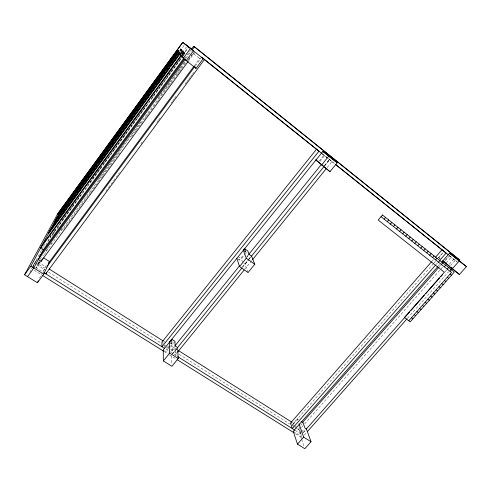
<?xml version="1.0" encoding="UTF-8"?>
<svg xmlns="http://www.w3.org/2000/svg" width="491" height="491" viewBox="0 0 491 491"><rect width="100%" height="100%" fill="white"/><g stroke="black" fill="none" stroke-linecap="round" stroke-linejoin="round"><path stroke-width="0.37" stroke-dasharray="2.46 1.84" d="M46.59 265.729L44.767 268.196L42.926 272.063L44.773 269.547M39.55 278.225L41.704 273.72M44.491 254.694L47.559 248.606M57.459 228.996L61.559 220.876M38.998 262.587L36.285 267.896L40.747 261.826M36.125 263.164L37.801 264.219L39.888 260.15M40.231 259.469L41.974 256.075M52.402 235.723L56.232 228.266M48.093 241.406L51.776 234.317M45.829 245.027L51.162 234.784M29.865 272.186L31.866 268.399M32.16 267.847L44.62 244.254M36.205 260.825L33.425 266.104L43.171 272.217M36.721 260.12L34.407 263.274L31.59 268.602L33.541 269.823M179.81 50.708L180.713 49.468L179.577 48.13L183.462 51.659L181.658 54.133M179.89 50.8L180.792 49.566L185.076 54.022M180.019 51.052L184.223 45.301M180.197 51.309L181.437 49.616L182.677 51.039L180.927 53.427M180.823 52.058L182.179 50.205M181.173 52.316L182.063 51.064L184.99 53.396L50.076 237.589M181.013 53.537L182.769 51.138L184.174 52.752L182.308 55.305M186.42 47.062L181.805 53.372L183.536 55.63M181.75 54.237L183.554 51.764L180.713 49.468M182.161 54.636L183.517 52.782M182.695 54.998L188.121 47.584M92.781 177.871L94.137 176.017M182.836 55.121L188.274 47.701M62.148 220.195L63.505 218.342M63.959 217.722L68.482 211.547M68.936 210.927L70.293 209.074M70.747 208.454L72.103 206.601M72.558 205.987L77.081 199.806M77.535 199.186L78.891 197.333M79.346 196.719L80.702 194.866M89.755 182.505L94.278 176.33M94.732 175.71L96.089 173.857M96.543 173.237L97.899 171.384M98.353 170.77L99.71 168.916M100.164 168.296L102.877 164.589M103.331 163.969L104.687 162.116M105.142 161.502L106.498 159.649M106.952 159.029L108.308 157.175M108.763 156.555L111.475 152.848M111.93 152.235L113.286 150.381M113.74 149.761L115.097 147.908M115.551 147.288L116.907 145.434M117.355 144.82L121.885 138.64M122.339 138.02L123.695 136.167M124.143 135.553L125.506 133.699M125.954 133.079L130.483 126.899M130.931 126.285L132.294 124.432M132.742 123.812L134.104 121.958M134.552 121.338L139.082 115.164M139.53 114.544L140.892 112.691M141.34 112.071L142.703 110.217M143.151 109.603L144.507 107.75M144.962 107.13L147.681 103.423M151.75 97.862L153.106 96.009M153.56 95.389L156.279 91.682M156.727 91.068L158.084 89.215M158.538 88.595L159.894 86.741M160.348 86.121L161.705 84.268M162.159 83.648L166.682 77.474M167.136 76.854L168.493 75M168.947 74.38L170.303 72.527M170.758 71.913L175.281 65.733M175.735 65.113L177.091 63.259M177.546 62.645L178.902 60.792M179.356 60.172L180.713 58.319M53.568 232.249L52.568 234.182L51.727 233.636M54.593 230.85L182.333 56.465M184.665 58.503L190.711 50.266M32.326 267.601L34.388 264.784M185.972 58.319L191.447 50.868M50.45 244.493L51.807 242.646M60.859 230.316L62.222 228.468M97.991 179.774L136.025 127.998M136.48 127.384L141.457 120.602M158.212 97.795L163.644 90.399M164.098 89.785L165.455 87.932M165.909 87.318L167.265 85.471M167.719 84.851L169.076 83.004M169.53 82.39L174.06 76.222M174.514 75.608L175.87 73.76M176.324 73.141L177.681 71.293M178.135 70.673L179.491 68.826M179.945 68.212L182.658 64.511M183.112 63.898L184.475 62.044M46.001 251.613L185.346 61.995M37.801 264.219L39.943 261.298M63.523 229.229L90.326 192.779M90.78 192.159L100.772 178.571M101.226 177.951L102.588 176.097M103.042 175.477L113.034 161.889M113.489 161.269L119.847 152.621M131.656 136.559L133.933 133.472M134.387 132.852L135.749 130.999M136.203 130.379L144.379 119.264M144.833 118.644L146.195 116.79M146.649 116.171L148.012 114.317M148.466 113.703L156.641 102.582M157.095 101.962L158.458 100.109M158.912 99.495L167.087 88.374M167.541 87.754L168.904 85.9M169.358 85.287L170.721 83.433M171.175 82.813L177.533 74.166M177.988 73.546L179.35 71.692M179.804 71.072L181.167 69.219M181.621 68.605L186.617 61.811M188.434 59.337L193.908 51.893M39.992 261.691L38.237 264.078L44.767 268.196M188.47 59.773L193.178 53.378L200.316 59.116L199.641 58.552M188.354 61.185L195.16 51.929M194.203 65.917L200.125 57.895M195.357 65.812L201.028 58.159M105.86 191.183L119.522 172.722M140.929 143.795L142.298 141.948M156.875 122.259L158.243 120.412M158.697 119.798L160.066 117.95M170.997 103.184L172.366 101.336M172.82 100.716L174.182 98.875M174.643 98.255L176.005 96.414M185.119 84.102L186.482 82.255M186.936 81.641L188.305 79.794M188.759 79.18L190.127 77.332M190.582 76.719L191.95 74.871M192.404 74.258L193.773 72.41M168.732 347.769L166.965 349.966L166.903 347.241M238.092 259.266L239.332 260.138L243.511 254.946M319.279 160.895L323.919 155.131L321.341 153.088M170.61 346.658L174.452 341.889M242.615 262.452L241.369 258.861L245.027 254.32M245.482 253.755L246.396 252.62M319.985 161.312L324.545 155.659L326.644 157.323M176.6 348.776L172.752 353.532L172.574 348.794L174.495 346.407M246.629 257.057L248.072 255.271M170.721 351.501L174.262 347.112M246.795 257.278L248.188 255.553M176.674 353.299L175.226 355.085L175.011 350.328L176.453 348.536M242.523 266.834L248.311 259.678M248.79 259.082L250.238 257.29M324.502 165.455L329.326 159.489M242.499 267.3L247.789 260.758M248.268 260.162L250.674 257.186M324.747 165.602L329.553 159.655M172.476 353.95L176.692 348.739M248.047 272.542L245.077 264.183L248.79 259.592M249.256 259.015L250.649 257.296M324.496 165.989L330.062 159.102M244.678 269.35L251.914 260.42M327.153 167.548L331.977 161.594L328.51 158.82M431.927 261.31L433.436 259.579M293.09 425.801L292.605 424.359L297.337 418.958L298.596 419.756M439.801 258.456L438.666 257.511L443.035 252.515M433.467 263.563L292.636 424.433L290.5 423.089M433.97 262.986L435.486 261.255M438.512 257.8L444.067 251.453M436.026 264.581L437.536 262.857M438.095 266.275L439.611 264.551M439.58 266.515L440.593 265.361M445.65 259.604L448.179 256.725M300.633 425.237L302.051 423.623M445.141 260.782L449.504 255.811M295.453 433.694L301.953 437.763L299.264 429.944L300.142 428.944M301.529 427.373L304.058 424.5M304.561 423.923L442.637 266.981M446.172 262.955L451.229 257.204L448.835 255.289M449.333 264.25L453.77 259.211M301.167 432.491L300.21 433.578L298.27 427.925M301.646 431.945L304.046 429.226M303.131 432.669L305.66 429.797M445.018 271.811L446.54 270.093M450.597 265.496L455.544 259.88M301.419 438.69L300.443 435.83L301.437 434.701M303.438 432.436L305.433 430.171M304.254 435.161L306.28 432.866M407.585 318.18L448.614 271.732M165.983 349.285L169.886 351.734M170.537 352.139L177.681 356.626M295.109 430.38L301.149 434.105M164.528 350.715L168.352 353.109M293.274 431.344L300.443 435.83M34.186 270.228L41.987 275.107M164.172 351.556L168.72 354.404M169.37 354.809L175.87 358.872M292.605 424.359L293.863 425.151M294.496 425.544L296.38 426.734M162.558 342.479L163.791 343.258M167.953 345.879L170.131 347.254M172.574 348.794L175.011 350.328M34.407 263.274L36.352 264.502M37.003 264.907L44.791 269.811M48.689 272.26L160.993 342.933M164.24 344.977L166.185 346.198M166.836 346.609L170.082 348.653M170.733 349.058L176.576 352.734M179.172 354.367L289.53 423.813M292.127 425.452L294.072 426.673M294.723 427.084L296.668 428.312M297.319 428.717L299.264 429.944M38.145 262.053L47.21 267.773M163.755 341.319L165.7 342.546M170.88 345.817L176.705 349.494M292.605 422.634L295.195 424.267M42.686 255.338L43.803 256.05M43.423 245.432L44.503 246.12M53.359 232.108L54.611 232.924M243.849 263.317L245.077 264.183M238.129 256.572L241.369 258.861M438.666 257.511L440.317 258.818M179.866 51.978L182.093 53.752M181.811 54.305L183.303 55.655L181.529 54.249M449.191 255.572L457.225 261.985L448.762 255.203M182.075 51.082L185.009 53.421L183.554 51.764M322.685 154.143L327.472 157.979M328.068 158.458L334.647 163.73M322.409 153.947L334.567 163.699M193.178 53.378L193.742 53.863M181.799 54.163L183.143 55.968M297.337 418.958L297.822 420.351M298.921 426.624L301.364 433.688M301.664 439.408L304.107 446.565M238.847 258.714L239.332 260.138M171.568 355.846L171.844 364.027M164.43 345.658L164.448 346.996"/><path stroke-width="0.74" d="M44.086 272.72L45.786 273.782L46.375 272.505M322.09 153.665L182.738 42.294L57.87 213.524L24.55 274.764L37.402 282.73L43.742 274.162L49.603 261.648L43.662 257.879M37.402 282.73L38.323 280.803M42.447 258.745L41.195 261.224L38.335 259.414M43.46 249.569L33.873 267.976L27.533 276.611M55.526 221.195L55.765 220.747M51.107 229.524L55.876 220.6M57.392 217.759L61.725 209.663M24.55 274.764L30.896 266.11L62.234 207.773M57.355 214.469L182.855 42.379M60.982 210.105L177.625 50.199M60.737 211.013L177.767 50.61M61.357 210.351L177.994 50.493M54.697 222.018L68.703 202.844M69.605 201.605L74.123 195.424M75.025 194.184L96.702 164.503M97.605 163.264L102.122 157.077M103.024 155.843L119.288 133.577M120.191 132.343L124.708 126.156M125.61 124.923L141.868 102.656M142.771 101.422L147.288 95.236M148.19 93.996L164.454 71.735M165.357 70.495L169.874 64.315M170.776 63.075L178.902 51.942M54.759 222.128L178.982 52.04M179.473 53.212L50.223 230.07L48.646 233.01L179.767 53.636L179.473 53.212L180.467 54.004M63.4 212.885L65.205 210.412M68.814 205.471L70.624 203.004M74.233 198.063L76.94 194.356M79.652 190.649L81.003 188.796M84.618 183.855L86.422 181.388M91.387 174.593L93.198 172.12M96.807 167.179L98.611 164.712M102.226 159.771L104.933 156.064M107.646 152.357L108.996 150.504M113.059 144.943L114.415 143.096M119.381 136.302L121.191 133.828M124.8 128.888L126.604 126.42M130.219 121.473L132.926 117.772M141.052 106.651L142.408 104.798M147.374 98.004L149.178 95.536M152.793 90.596L154.597 88.122M158.212 83.182L160.919 79.481M170.402 66.506L171.758 64.652M174.465 60.952L177.171 57.244M48.468 233.82L169.892 67.752M170.745 66.537L180.271 53.55M180.94 55.342L42.343 244.739L40.526 248.115L181.283 55.839L180.94 55.342L182.014 56.195M201.733 57.202L203.36 58.447L196.007 68.384L183.284 58.294L190.643 48.253M184.002 57.993L43.269 249.87L41.078 248.464M39.372 256.505L184.328 58.963M191.576 49.088L193.657 46.252L194.461 46.755L459.263 259.678L458.453 260.598M37.967 259.917L185.518 58.938M192.331 49.659L194.461 46.755M40.827 261.728L187.9 61.805M48.284 263.434L193.749 66.531M47.504 265.852L194.902 66.426M45.786 273.782L204.526 59.436M169.266 342.209L171.666 339.22L174.931 341.294L175.152 346.014L177.625 347.579L178.215 358.51L171.924 366.261L163.356 360.946L163.251 349.917L322.869 151.437L337.194 162.779L329.97 171.678L315.866 159.9L329.97 171.678M243.155 250.318L244.53 248.612L247.771 250.919L249.121 254.399L251.576 256.149L254.78 264.244L248.047 272.542L239.547 266.588L236.852 258.395M174.98 345.811L239.418 265.993M248.55 254.669L321.169 164.724M163.356 360.946L169.653 353.146L169.346 342.344L171.838 343.915L171.666 339.22M239.547 266.588L246.292 258.235L243.358 250.306L245.831 252.061L244.53 248.612M321.574 165.007L328.81 156.046M177.564 347.585L242.014 267.89M251.153 256.59L323.784 166.787M177.638 352.108L244.193 269.946M252.392 259.825L326.19 168.738M384.158 219.158L385.582 217.47M387.276 221.625L388.7 219.943M390.382 224.086L391.8 222.411M393.469 226.535L394.893 224.86M396.55 228.972L397.974 227.302M399.619 231.402L401.043 229.739M402.675 233.82L404.099 232.163M405.726 236.232L407.143 234.581M408.757 238.638L410.175 236.987M411.777 241.032L413.195 239.387M414.791 243.413L416.208 241.775M417.792 245.788L419.204 244.156M420.781 248.158L422.192 246.525M423.758 250.514L425.169 248.888M426.722 252.865L428.134 251.239M429.68 255.203L431.086 253.583M432.62 257.536L434.032 255.921M431.423 261.887L290.5 423.089L292.286 428.545L435.517 265.158M435.449 257.278L441.992 249.796L446.11 253.074L439.555 260.555M435.554 259.856L436.965 258.248M438.475 262.169L439.887 260.568M294.447 429.901L437.585 266.852M441.63 262.243L449.572 253.203L466.45 266.613L459.416 274.53L442.63 260.819M294.471 429.981L293.274 431.344L297.466 444.134L304.837 448.706L311.03 441.74L306.427 429.042L305.003 428.14L302.996 422.548L301.106 421.352M302.462 422.591L439.077 267.092M441.391 264.477L444.134 261.329M444.287 266.773L445.693 265.177M447.178 269.062L448.584 267.466M306.169 429.22L409.549 312.031M411.065 310.306L424.242 295.367M425.765 293.643L427.79 291.347M428.803 290.199L439.445 278.133M440.967 276.408L442.489 274.684M448.565 267.791L449.584 266.644M307.292 431.718L407.082 318.757M450.646 269.442L452.162 267.718M450.057 271.339L451.462 269.755M452.272 268.853L459.318 260.881M297.466 444.134L303.665 437.125L299.037 423.85M408.764 320.783L451.493 272.48L381.028 216.684M43.822 272.628L164.688 348.469M177.681 356.626L294.649 430.024M30.896 266.11L43.742 274.162M169.653 353.146L178.215 358.51M303.665 437.125L311.03 441.74M42.637 275.512L163.521 351.151M177.171 359.688L294.152 432.884M49.155 268.994L163.11 340.914M178.65 350.721L291.955 422.229M246.292 258.235L254.78 264.244M411.47 317.72L412.919 318.794M414.189 314.645L415.638 315.725M416.914 311.564L418.363 312.65M419.645 308.477L421.094 309.563M185.064 44.147L193.595 50.622L186.236 60.639L185.352 59.436M422.383 305.384L423.825 306.476M425.126 302.284L426.569 303.377M187.261 45.915L191.981 49.505M427.876 299.179L429.318 300.277M430.632 296.061L432.074 297.165M433.393 292.937L434.83 294.048M436.161 289.813L437.598 290.924M337.194 162.779L322.869 151.437M438.936 286.676L440.372 287.794M441.716 283.534L443.152 284.651M459.263 259.678L328.51 154.677M444.502 280.386L445.938 281.509M447.295 277.225L448.725 278.354M457.096 259.242L466.45 266.613M450.094 274.064L451.524 275.193M186.954 60.651L188.084 61.547M443.066 261.009L449.738 266.466M181.283 55.839L182.91 57.128M182.738 42.294L188.728 47.087M193.657 46.252L249.747 91.351M250.938 92.308L327.319 153.714M449.572 253.203L456.513 258.782M335.844 164.688L448.258 254.798M204.139 59.159L316.615 149.313M335.764 164.657L442.256 250.011M450.873 267.417L459.416 274.53M195.05 67.23L196.007 68.384M177.926 50.395L178.638 51.408M179.037 51.966L180.209 53.636M177.398 49.867L183.284 58.294M178.834 52.034L55.133 220.938L56.539 218.329L178.307 51.518L178.564 51.893M316.517 149.221L161.944 342.092L161.969 346.763L318.984 151.179L316.517 149.221M382.458 214.99L378.187 220.06L444.373 272.241L404.406 317.56L410.206 321.857L454.328 272.026L382.458 214.99"/></g></svg>
